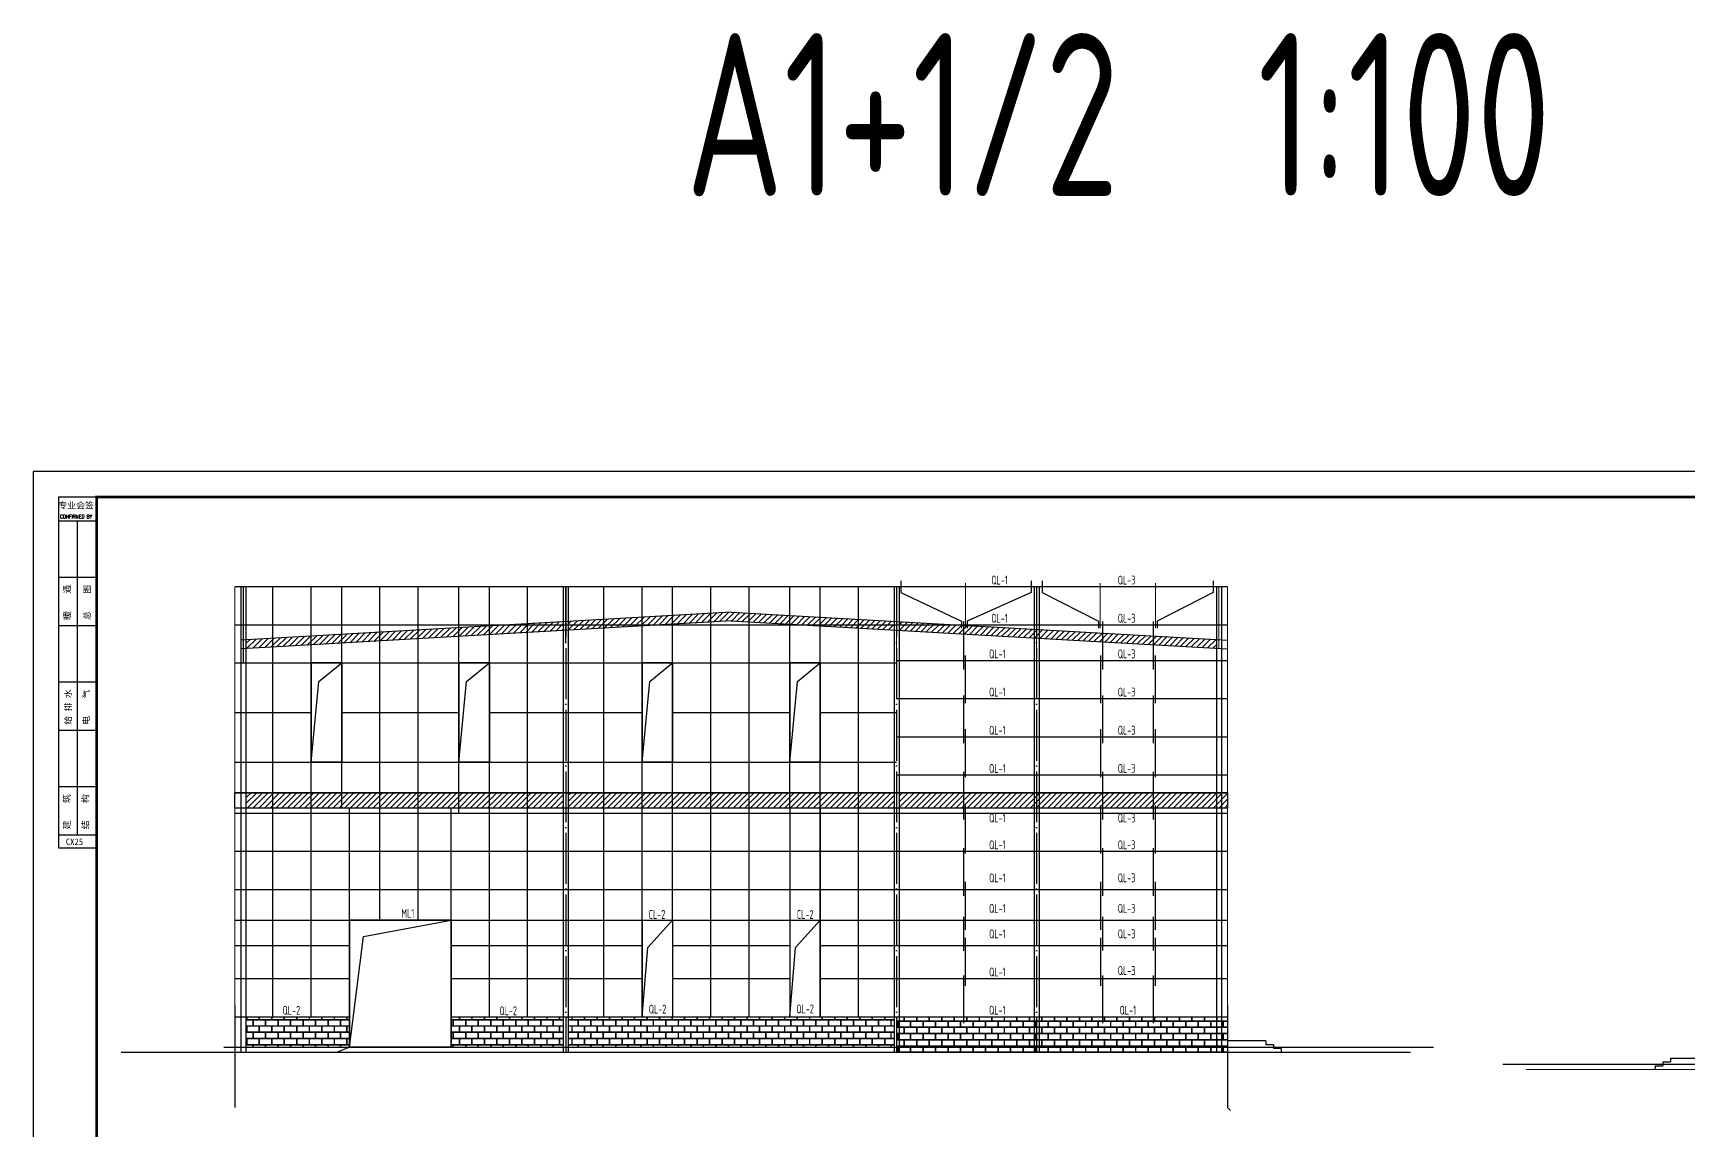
# Model space of a CAD drawing. Extents: x -138012 to 2129925, y -311560 to 0.
# Drawn here: x 1703578 to 1768585, y -160835 to -117738 of the extents above; entities that cross this region are included whole.
import ezdxf

# ---------------------------------------------------------------- set-up
doc = ezdxf.new("R2010")
doc.units = 0
doc.header["$LTSCALE"] = 1000
doc.header["$MEASUREMENT"] = 0
doc.linetypes.add('DOTE', pattern=[2.42, 2, -0.2, 0.02, -0.2])
doc.layers.get('0').update_dxf_attribs({"linetype": 'CONTINUOUS'})
for name, color, linetype in [('AXIS', 3, 'CONTINUOUS'), ('DOTE', 253, 'DOTE'), ('PUB_TITLE', 4, 'CONTINUOUS'), ('TEXT', 7, 'CONTINUOUS'), ('WINDOW', 4, 'CONTINUOUS'), ('图框', 4, 'CONTINUOUS'), ('建筑', 4, 'CONTINUOUS'), ('拉条', 6, 'CONTINUOUS'), ('立面图', 40, 'CONTINUOUS')]:
    doc.layers.add(name, color=color, linetype=linetype)
doc.styles.add('FF', font='tssdeng.shx', dxfattribs={"width": 0.7, "bigfont": 'tssdchn.shx'})
doc.styles.add('iIcon2', font='')
doc.styles.add('MIMI-TKWZ', font='romanc.shx', dxfattribs={"width": 0.75, "oblique": 15, "bigfont": 'bigfont.shx'})
doc.styles.add('TSSD_REIN', font='tssdeng.shx', dxfattribs={"width": 0.7, "bigfont": 'tssdchn.shx'})
doc.styles.get('iIcon2').set_extended_font_data('SimSun')
pattern_1 = [(45, (1116791.38, 274750.16), (-112.2532, 112.2532), [])]
pattern_2 = [(0, (0, 0), (245.692378, 245.692378), [479.86793, -11.51682]), (0, (-245.7, 11.52), (245.692378, 245.692378), [479.86793, -11.51682]), (90, (0, 0), (-245.692378, 245.692378), [-257.20918, 234.17555]), (90, (-11.52, 0), (-245.692378, 245.692378), [-257.20918, 234.17555])]

# ---------------------------------------------------------------- blocks, each defined once
blk = doc.blocks.new('654634')
at = {"layer": '图框'}
for p, q in [((71967, -136041), (73467, -136041)), ((71967, -136041), (71967, -149325)), ((71967, -136987), (73467, -136987)), ((71967, -139193), (73467, -139193)), ((71967, -141099), (73467, -141099)), ((71967, -143306), (73467, -143306)), ((71967, -145212), (73467, -145212)), ((71967, -147419), (73467, -147419)), ((71967, -149325), (73467, -149325)), ((71967, -149325), (71967, -149825)), ((71967, -149825), (73467, -149825))]:
    blk.add_line(p, q, dxfattribs=at)
blk.add_lwpolyline([(72717, -149325), (72717, -136987)], dxfattribs=at)
at = {"layer": '图框', "style": 'iIcon2'}
for s, p in [('专业会签', (71956, -136500)), ('CX25', (72252, -149714))]:
    blk.add_text(s, height=250, dxfattribs=at).set_placement(p)
at = {"layer": '图框', "style": 'MIMI-TKWZ', "width": 0.75}
blk.add_text('CONFIRMED BY', height=145, dxfattribs=at).set_placement((72026, -136885))
at = {"layer": '图框', "style": 'iIcon2'}
for s, p in [('暖    通', (72436, -140877)), ('总    图', (73213, -140877)), ('给 排 水', (72469, -144990)), ('电    气', (73176, -144990)), ('建    筑', (72418, -149103)), ('结    构', (73149, -149103))]:
    blk.add_text(s, height=250, rotation=90, dxfattribs=at).set_placement(p)

msp = doc.modelspace()

# ---------------------------------------------------------------- hatches: boundary and pattern name
h = msp.add_hatch()
h.set_pattern_fill('AR-B816C', color=256, scale=200, style=0)
h.set_pattern_definition(pattern_2)
h.paths.add_polyline_path([(1720001.324, -156387.597), (1720001.324, -157587.597), (1724401.324, -157587.597), (1724401.324, -156387.597)])
h.paths.add_polyline_path([(1711941.324, -156387.597), (1711941.324, -157587.597), (1716001.274, -157587.597), (1716001.274, -156387.597)])
h = msp.add_hatch()
h.set_pattern_fill('AR-B816C', color=256, scale=200, style=0)
h.set_pattern_definition(pattern_2)
h.paths.add_polyline_path([(1737401.324, -157587.597), (1737401.324, -156387.597), (1733001.349, -156387.597), (1724601.324, -156387.597), (1724601.324, -157587.597)])
h = msp.add_hatch()
h.set_pattern_fill('AR-B816C', color=256, scale=200, style=0)
h.set_pattern_definition([(7e-15, (1343967.9, 496494.32), (245.69238, 245.69238), [479.86793, -11.51682]), (7e-15, (1343722.22, 496505.83), (245.69238, 245.69238), [479.86793, -11.51682]), (90, (1343967.9, 496494.32), (-245.69238, 245.69238), [-257.20918, 234.17555]), (90, (1343956.4, 496494.32), (-245.69238, 245.69238), [-257.20918, 234.17555])])
h.paths.add_polyline_path([(1737501.324, -156387.597), (1737501.324, -157787.597), (1750501.324, -157787.597), (1750501.324, -156387.597)])
at = {"layer": 'TEXT'}
h = msp.add_hatch(dxfattribs=at)
h.set_pattern_fill('ANSI31', color=256, scale=100, style=0)
h.set_pattern_definition(pattern_1)
h.paths.add_polyline_path([(1724401.324, -140864.544), (1724401.324, -141215.115), (1711941.324, -141926.745), (1711941.324, -141795.329), (1712045.298, -141795.329, 1), (1712085.298, -141795.329, 1), (1712045.298, -141795.329), (1711941.324, -141795.329), (1711941.324, -141576.174)])
h.paths.add_polyline_path([(1731001.447, -140838.16), (1724601.324, -141203.692), (1724601.324, -140853.121), (1731001.324, -140487.597), (1737401.324, -140848.623), (1737401.324, -141199.179)])
h.paths.add_polyline_path([(1737601.324, -141210.461), (1737601.324, -140859.905), (1750061.324, -141562.777), (1750061.324, -141913.333)])
h = msp.add_hatch(dxfattribs=at)
h.set_pattern_fill('ANSI31', color=256, scale=100, style=0)
h.set_pattern_definition(pattern_1)
h.paths.add_polyline_path([(1724401.324, -147587.597), (1724401.324, -148187.597), (1711941.324, -148187.597), (1711941.324, -147587.597)])
h.paths.add_polyline_path([(1737401.324, -147587.597), (1737401.324, -148187.597), (1724601.324, -148187.597), (1724601.324, -147587.597)])
h.paths.add_polyline_path([(1737601.324, -148187.597), (1737601.324, -147587.597), (1750501.324, -147587.597), (1750501.324, -148187.597)])

# ---------------------------------------------------------------- linework, layer by layer
for p, q in [((1716001.274, -152587.497), (1720001.324, -152587.497)), ((1716001.274, -157587.597), (1716001.274, -152587.497)), ((1720001.324, -152587.497), (1720001.324, -157587.597)), ((1720001.324, -157587.597), (1716001.274, -157587.597))]:
    msp.add_line(p, q)
at = {"const_width": 40}
for points in [[(1740207.851, -139342.345), (1740207.851, -141126.181)], [(1745494.798, -139342.345), (1745494.798, -141126.181)], [(1747667.851, -139342.345), (1747667.851, -141126.181)]]:
    msp.add_lwpolyline(points, dxfattribs=at)
at = {"layer": 'AXIS'}
for p, q in [((1711501.324, -155951.268), (1711501.324, -159951.268)), ((1750501.324, -155951.268), (1750501.324, -159951.268)), ((1750618.482, -160068.426), (1750501.324, -159951.268))]:
    msp.add_line(p, q, dxfattribs=at)
at = {"layer": 'AXIS', "const_width": 35}
for points in [[(1737494.725, -141918.623), (1737500.18, -139487.597)], [(1742995.107, -141918.623), (1743000.561, -139487.597)], [(1750155.107, -141918.623), (1750160.561, -139487.597)]]:
    msp.add_lwpolyline(points, dxfattribs=at)
at = {"layer": 'DOTE', "color": 8, "linetype": 'DOTE'}
for p, q in [((1724501.324, -139487.597), (1724501.324, -157787.597)), ((1737501.324, -139487.597), (1737501.324, -157787.597)), ((1743001.324, -139487.597), (1743001.324, -157787.597))]:
    msp.add_line(p, q, dxfattribs=at)
at = {"layer": 'PUB_TITLE'}
msp.add_lwpolyline([(1703577.881, -194362.497), (1829677.881, -194362.497), (1829677.881, -134962.497), (1703577.881, -134962.497)], close=True, dxfattribs=at)
at = {"layer": 'PUB_TITLE', "const_width": 100}
msp.add_lwpolyline([(1706077.881, -193362.497), (1828677.881, -193362.497), (1828677.881, -135962.497), (1706077.881, -135962.497)], close=True, dxfattribs=at)
at = {"layer": 'TEXT'}
for p, q in [((1731001.324, -140487.597), (1711741.324, -141587.597)), ((1731021.281, -140837.028), (1711761.281, -141937.028)), ((1730981.612, -140837.042), (1750481.612, -141937.042)), ((1731001.324, -140487.597), (1750501.324, -141587.597)), ((1714806.093, -143211.818), (1715701.324, -142487.597)), ((1720606.093, -143211.818), (1721501.324, -142487.597)), ((1727806.093, -143211.818), (1728701.324, -142487.597)), ((1733606.093, -143211.818), (1734501.324, -142487.597)), ((1714501.324, -146387.597), (1714806.093, -143211.818)), ((1720301.324, -146387.597), (1720606.093, -143211.818)), ((1727501.324, -146387.597), (1727806.093, -143211.818)), ((1733301.324, -146387.597), (1733606.093, -143211.818)), ((1750501.324, -147587.597), (1711501.324, -147587.597)), ((1750501.324, -148187.597), (1711501.324, -148187.597)), ((1720001.324, -152587.597), (1716001.274, -152587.597)), ((1716556.907, -153232.759), (1720001.324, -152587.497)), ((1727728.728, -153673.287), (1728701.324, -152587.597)), ((1733528.728, -153673.287), (1734501.324, -152587.597)), ((1716001.324, -157587.597), (1716556.907, -153232.759)), ((1727501.324, -156387.597), (1727728.728, -153673.287)), ((1733301.324, -156387.597), (1733528.728, -153673.287)), ((1711074.989, -157587.597), (1758592.074, -157587.597)), ((1808825.563, -158260.64), (1761308.478, -158260.64))]:
    msp.add_line(p, q, dxfattribs=at)
msp.add_lwpolyline([(1711501.324, -147587.597), (1750501.324, -147587.597), (1750501.324, -148187.597), (1711501.324, -148187.597)], close=True, dxfattribs=at)
at = {"layer": 'WINDOW'}
for p, q in [((1711741.324, -139487.597), (1711741.324, -157787.597)), ((1711941.324, -139487.597), (1711941.324, -157787.597)), ((1724401.324, -139487.597), (1724401.324, -157784.485)), ((1724601.324, -139487.597), (1724601.324, -157784.485)), ((1737401.324, -139487.597), (1737401.324, -157784.485)), ((1737601.324, -139487.597), (1737601.324, -157784.485)), ((1742901.325, -139487.597), (1742901.325, -157784.485)), ((1743101.325, -139487.597), (1743101.325, -157784.485)), ((1750061.324, -139487.597), (1750061.324, -157787.597)), ((1750261.324, -139487.597), (1750261.324, -157787.597))]:
    msp.add_line(p, q, dxfattribs=at)
at = {"layer": '建筑'}
for p, q in [((1714501.324, -142487.597), (1714501.324, -146387.597)), ((1714501.324, -142487.597), (1714501.324, -146387.597)), ((1714501.324, -142487.597), (1715701.324, -142487.597)), ((1715701.324, -142487.597), (1715701.324, -146387.597)), ((1715701.324, -142487.597), (1715701.324, -146387.597)), ((1720301.324, -142487.597), (1720301.324, -146387.597)), ((1720301.324, -142487.597), (1720301.324, -146387.597)), ((1720301.324, -142487.597), (1721501.324, -142487.597)), ((1721501.324, -142487.597), (1721501.324, -146387.597)), ((1721501.324, -142487.597), (1721501.324, -146387.597)), ((1727501.324, -142487.597), (1727501.324, -146387.597)), ((1727501.324, -142487.597), (1727501.324, -146387.597)), ((1727501.324, -142487.597), (1728701.324, -142487.597)), ((1728701.324, -142487.597), (1728701.324, -146387.597)), ((1728701.324, -142487.597), (1728701.324, -146387.597)), ((1733301.324, -142487.597), (1733301.324, -146387.597)), ((1733301.324, -142487.597), (1733301.324, -146387.597)), ((1733301.324, -142487.597), (1734501.324, -142487.597)), ((1734501.324, -142487.597), (1734501.324, -146387.597)), ((1734501.324, -142487.597), (1734501.324, -146387.597)), ((1715701.324, -146387.597), (1714501.324, -146387.597)), ((1721501.324, -146387.597), (1720301.324, -146387.597)), ((1728701.324, -146387.597), (1727501.324, -146387.597)), ((1734501.324, -146387.597), (1733301.324, -146387.597))]:
    msp.add_line(p, q, dxfattribs=at)
for points in [[(1715701.324, -142487.597), (1714501.324, -142487.597), (1714501.324, -146387.597), (1715701.324, -146387.597)], [(1721501.324, -142487.597), (1720301.324, -142487.597), (1720301.324, -146387.597), (1721501.324, -146387.597)], [(1728701.324, -142487.597), (1727501.324, -142487.597), (1727501.324, -146387.597), (1728701.324, -146387.597)], [(1734501.324, -142487.597), (1733301.324, -142487.597), (1733301.324, -146387.597), (1734501.324, -146387.597)]]:
    msp.add_lwpolyline(points, close=True, dxfattribs=at)
at = {"layer": '拉条'}
for p, q in [((1737662.471, -139261.976), (1737662.471, -139713.218)), ((1737662.471, -139713.218), (1740049.236, -140849.867)), ((1742780.179, -139713.218), (1740277.851, -140849.867)), ((1742780.179, -139261.976), (1742780.179, -139713.218)), ((1743222.47, -139261.976), (1743222.47, -139713.218)), ((1743222.47, -139713.218), (1745424.798, -140849.867)), ((1749940.179, -139713.218), (1747737.851, -140849.867)), ((1749940.179, -139261.976), (1749940.179, -139713.218)), ((1740049.236, -140849.867), (1740049.236, -141125.327)), ((1740121.325, -140862.655), (1740121.325, -142740.407)), ((1740277.851, -140849.867), (1740277.851, -141125.327)), ((1745424.798, -140849.867), (1745424.798, -141125.327)), ((1745581.324, -140862.655), (1745581.324, -142740.407)), ((1747581.325, -140862.655), (1747581.325, -142740.407)), ((1747737.851, -140849.867), (1747737.851, -141125.327)), ((1740190.293, -142191.744), (1740190.293, -144069.496)), ((1745512.356, -142191.744), (1745512.356, -144069.496)), ((1747650.292, -142191.744), (1747650.292, -144069.496)), ((1740121.325, -143762.655), (1740121.325, -145640.407)), ((1745581.324, -143762.655), (1745581.324, -145640.407)), ((1747581.325, -143762.655), (1747581.325, -145640.407)), ((1740190.293, -145091.744), (1740190.293, -146969.496)), ((1745512.356, -145091.744), (1745512.356, -146969.496)), ((1747650.292, -145091.744), (1747650.292, -146969.496)), ((1740121.325, -146762.655), (1740121.325, -148640.407)), ((1745581.324, -146762.655), (1745581.324, -148640.407)), ((1747581.325, -146762.655), (1747581.325, -148640.407)), ((1740190.293, -148091.744), (1740190.293, -149969.496)), ((1745512.356, -148091.744), (1745512.356, -149969.496)), ((1747650.292, -148091.744), (1747650.292, -149969.496)), ((1740121.325, -149762.655), (1740121.325, -151640.407)), ((1745581.324, -149762.655), (1745581.324, -151640.407)), ((1747581.325, -149762.655), (1747581.325, -151640.407)), ((1740190.293, -151091.744), (1740190.293, -152969.496)), ((1745512.356, -151091.744), (1745512.356, -152969.496)), ((1747650.292, -151091.744), (1747650.292, -152969.496)), ((1740121.325, -152462.555), (1740121.325, -153803.529)), ((1745581.324, -152462.555), (1745581.324, -153790.56)), ((1747581.325, -152462.555), (1747581.325, -153790.56)), ((1740190.293, -153291.744), (1740190.293, -155169.496)), ((1745512.356, -153291.744), (1745512.356, -155169.496)), ((1747650.292, -153291.744), (1747650.292, -155169.496)), ((1740121.325, -154762.655), (1740121.325, -156640.407)), ((1745581.324, -154762.655), (1745581.324, -156640.407)), ((1747581.325, -154762.655), (1747581.325, -156640.407))]:
    msp.add_line(p, q, dxfattribs=at)
at = {"layer": '立面图'}
for p, q in [((1711501.324, -139487.597), (1750501.324, -139487.597)), ((1711838.875, -142487.597), (1711838.875, -139487.597)), ((1713001.324, -148187.597), (1713001.324, -139487.597)), ((1714501.324, -148187.597), (1714501.324, -139487.597)), ((1715701.324, -148187.597), (1715701.324, -139487.597)), ((1717201.324, -152587.597), (1717201.324, -139487.597)), ((1718701.324, -152587.597), (1718701.324, -139487.597)), ((1720301.324, -148387.597), (1720301.324, -139487.597)), ((1721501.324, -148187.597), (1721501.324, -139487.597)), ((1723001.324, -148187.597), (1723001.324, -139487.597)), ((1724501.324, -141660.169), (1724501.324, -139487.597)), ((1726001.324, -156387.597), (1726001.324, -139487.597)), ((1727501.324, -156387.597), (1727501.324, -139487.597)), ((1728701.324, -152587.497), (1728701.324, -139487.597)), ((1730201.324, -156387.597), (1730201.324, -139487.597)), ((1731701.324, -156387.597), (1731701.324, -139487.597)), ((1733301.324, -148187.597), (1733301.324, -139487.597)), ((1734501.324, -156387.597), (1734501.324, -139487.597)), ((1736001.324, -156387.597), (1736001.324, -139487.597)), ((1711501.324, -140987.597), (1750501.324, -140987.597)), ((1711501.324, -142487.597), (1737501.324, -142487.597)), ((1714501.324, -142487.597), (1714501.324, -146387.597)), ((1715701.324, -142487.597), (1715701.324, -146387.597)), ((1720301.324, -142487.597), (1720301.324, -146387.597)), ((1721501.324, -142487.597), (1721501.324, -146387.597)), ((1727501.324, -142487.597), (1727501.324, -146387.597)), ((1728701.324, -142487.597), (1728701.324, -146387.597)), ((1733301.324, -142487.597), (1733301.324, -146387.597)), ((1734501.324, -142487.597), (1734501.324, -146387.597)), ((1737501.324, -142387.597), (1750501.324, -142387.597)), ((1737501.324, -143887.597), (1750501.324, -143887.597)), ((1711501.324, -144437.597), (1714501.324, -144437.597)), ((1715701.324, -144437.597), (1720301.324, -144437.597)), ((1721501.324, -144437.597), (1727501.324, -144437.597)), ((1728701.324, -144437.597), (1733301.324, -144437.597)), ((1734501.324, -144437.597), (1737501.324, -144437.597)), ((1737501.324, -145387.597), (1750501.324, -145387.597)), ((1711501.324, -146387.597), (1737501.324, -146387.597)), ((1737501.324, -146887.597), (1750501.324, -146887.597)), ((1713001.324, -156387.597), (1713001.324, -148187.597)), ((1714501.324, -156387.597), (1714501.324, -148187.597)), ((1716001.324, -157587.597), (1716001.324, -148187.597)), ((1720001.324, -157587.597), (1720001.324, -148187.597)), ((1721501.324, -156387.597), (1721501.324, -148187.597)), ((1723001.324, -156387.597), (1723001.324, -148187.597)), ((1733301.324, -148187.597), (1733301.324, -156387.597)), ((1734501.324, -148187.597), (1734501.324, -156387.597)), ((1711501.324, -148387.597), (1750501.324, -148387.597)), ((1746001.324, -148387.597), (1747801.324, -148387.597)), ((1711501.324, -149887.597), (1714501.324, -149887.597)), ((1711501.324, -149887.597), (1727501.324, -149887.597)), ((1716001.324, -149887.597), (1727501.324, -149887.597)), ((1727501.324, -149887.597), (1738540.801, -149887.597)), ((1728701.324, -149887.597), (1733301.324, -149887.597)), ((1728701.324, -149887.597), (1733301.324, -149887.597)), ((1734501.324, -149887.597), (1750501.324, -149887.597)), ((1734501.324, -149887.597), (1737501.324, -149887.597)), ((1711501.324, -151387.597), (1750501.324, -151387.597)), ((1711501.324, -152587.497), (1750501.324, -152587.497)), ((1720001.324, -152587.597), (1716001.324, -152587.597)), ((1716001.324, -152587.597), (1716001.324, -157587.597)), ((1720001.324, -152587.597), (1720001.324, -157587.597)), ((1727501.324, -152587.597), (1727501.324, -156387.597)), ((1727501.324, -152587.597), (1728701.324, -152587.597)), ((1728701.324, -152587.597), (1728701.324, -156387.597)), ((1733301.324, -152587.597), (1734501.324, -152587.597)), ((1711501.324, -153587.597), (1716001.324, -153587.597)), ((1720001.324, -153587.597), (1727501.324, -153587.597)), ((1728701.324, -153587.597), (1733301.324, -153587.597)), ((1734501.324, -153587.597), (1750501.324, -153587.597)), ((1711501.324, -154887.597), (1716001.324, -154887.597)), ((1720001.324, -154887.597), (1727501.324, -154887.597)), ((1728701.324, -154887.597), (1733301.324, -154887.597)), ((1733001.299, -154887.597), (1733301.324, -154887.597)), ((1733001.349, -154887.597), (1733301.324, -154887.597)), ((1734501.324, -154887.597), (1750501.324, -154887.597)), ((1734501.324, -154887.597), (1737501.324, -154887.597)), ((1711501.324, -156387.597), (1716001.324, -156387.597)), ((1711501.324, -156387.597), (1716001.324, -156387.597)), ((1720001.324, -156387.597), (1733001.349, -156387.597)), ((1733001.349, -156387.597), (1750501.324, -156387.597)), ((1733001.349, -156387.597), (1750501.324, -156387.597)), ((1716001.324, -157587.597), (1715501.324, -157787.597)), ((1752001.324, -157337.597), (1750501.324, -157337.597)), ((1752001.324, -157337.597), (1752001.324, -157487.597)), ((1752301.324, -157487.597), (1752001.324, -157487.597)), ((1752301.324, -157487.597), (1752301.324, -157637.597)), ((1752601.324, -157637.597), (1752301.324, -157637.597)), ((1752601.324, -157637.597), (1752601.324, -157787.597)), ((1767299.228, -158310.64), (1767599.228, -158310.64)), ((1767299.228, -158310.64), (1767299.228, -158460.64)), ((1767599.228, -158160.64), (1767899.228, -158160.64)), ((1767599.228, -158160.64), (1767599.228, -158310.64)), ((1767899.228, -158010.64), (1769399.228, -158010.64)), ((1767899.228, -158010.64), (1767899.228, -158160.64))]:
    msp.add_line(p, q, dxfattribs=at)
for points, const_width in [([(1711501.324, -139487.597), (1711501.324, -157787.597)], 35), ([(1750501.324, -139487.597), (1750501.324, -157787.597)], 35), ([(1750501.324, -139487.597), (1750501.324, -157787.597)], 35), ([(1724054.018, -157787.597), (1707028.629, -157787.597)], 50), ([(1757689.09, -157787.597), (1724054.018, -157787.597)], 50), ([(1757689.09, -157787.597), (1752001.324, -157787.597)], 50), ([(1762211.462, -158460.64), (1795846.535, -158460.64)], 50), ([(1762211.462, -158460.64), (1767899.228, -158460.64)], 50)]:
    msp.add_lwpolyline(points, dxfattribs=dict(at, const_width=const_width))

# ---------------------------------------------------------------- block references
at = {"layer": 'TEXT'}
msp.add_blockref('654634', (1632611.098, 78.952), dxfattribs=at)

# ---------------------------------------------------------------- texts
for s, height, style, width, p in [('A1+1/2  1:100', 6400, 'FF', 0.7, (1729217.428, -124138.494)), ('QL-1', 350, 'TSSD_REIN', 0.6, (1741220.099, -139405.376)), ('QL-3', 350, 'TSSD_REIN', 0.6, (1746187.409, -139405.376)), ('QL-1', 350, 'TSSD_REIN', 0.6, (1741220.099, -140905.376)), ('QL-3', 350, 'TSSD_REIN', 0.6, (1746187.409, -140905.376)), ('QL-1', 350, 'TSSD_REIN', 0.6, (1741134.346, -142305.376)), ('QL-3', 350, 'TSSD_REIN', 0.6, (1746187.409, -142305.376)), ('QL-1', 350, 'TSSD_REIN', 0.6, (1741134.346, -143805.376)), ('QL-3', 350, 'TSSD_REIN', 0.6, (1746187.409, -143805.376)), ('QL-1', 350, 'TSSD_REIN', 0.6, (1741134.346, -145305.376)), ('QL-3', 350, 'TSSD_REIN', 0.6, (1746187.409, -145305.376)), ('QL-1', 350, 'TSSD_REIN', 0.6, (1741134.346, -146805.376)), ('QL-3', 350, 'TSSD_REIN', 0.6, (1746187.409, -146805.376)), ('QL-1', 350, 'TSSD_REIN', 0.6, (1741134.346, -148755.553)), ('QL-3', 350, 'TSSD_REIN', 0.6, (1746187.409, -148755.553)), ('QL-1', 350, 'TSSD_REIN', 0.6, (1741134.346, -149805.376)), ('QL-3', 350, 'TSSD_REIN', 0.6, (1746187.409, -149805.376)), ('QL-1', 350, 'TSSD_REIN', 0.6, (1741134.346, -151105.376)), ('QL-3', 350, 'TSSD_REIN', 0.6, (1746187.409, -151105.376)), ('QL-1', 350, 'TSSD_REIN', 0.6, (1741134.346, -152305.276)), ('QL-3', 350, 'TSSD_REIN', 0.6, (1746187.409, -152305.276)), ('ML1', 350, 'TSSD_REIN', 0.6, (1718041.25, -152499.497)), ('CL-2', 350, 'TSSD_REIN', 0.6, (1727761.812, -152544.328)), ('CL-2', 350, 'TSSD_REIN', 0.6, (1733582.959, -152544.328)), ('QL-1', 350, 'TSSD_REIN', 0.6, (1741134.346, -153305.376)), ('QL-3', 350, 'TSSD_REIN', 0.6, (1746187.409, -153305.376)), ('QL-1', 350, 'TSSD_REIN', 0.6, (1741134.346, -154805.376)), ('QL-3', 350, 'TSSD_REIN', 0.6, (1746187.409, -154748.632)), ('QL-2', 350, 'TSSD_REIN', 0.6, (1713378.59, -156312.082)), ('QL-2', 350, 'TSSD_REIN', 0.6, (1721895.257, -156326.427)), ('QL-2', 350, 'TSSD_REIN', 0.6, (1727763.663, -156262.538)), ('QL-2', 350, 'TSSD_REIN', 0.6, (1733558.981, -156255.506)), ('QL-1', 350, 'TSSD_REIN', 0.6, (1741134.346, -156305.376)), ('QL-1', 350, 'TSSD_REIN', 0.6, (1746260.102, -156305.376))]:
    msp.add_text(s, height=height, dxfattribs=dict(at, style=style, width=width)).set_placement(p)

doc.saveas('drawing.dxf')
